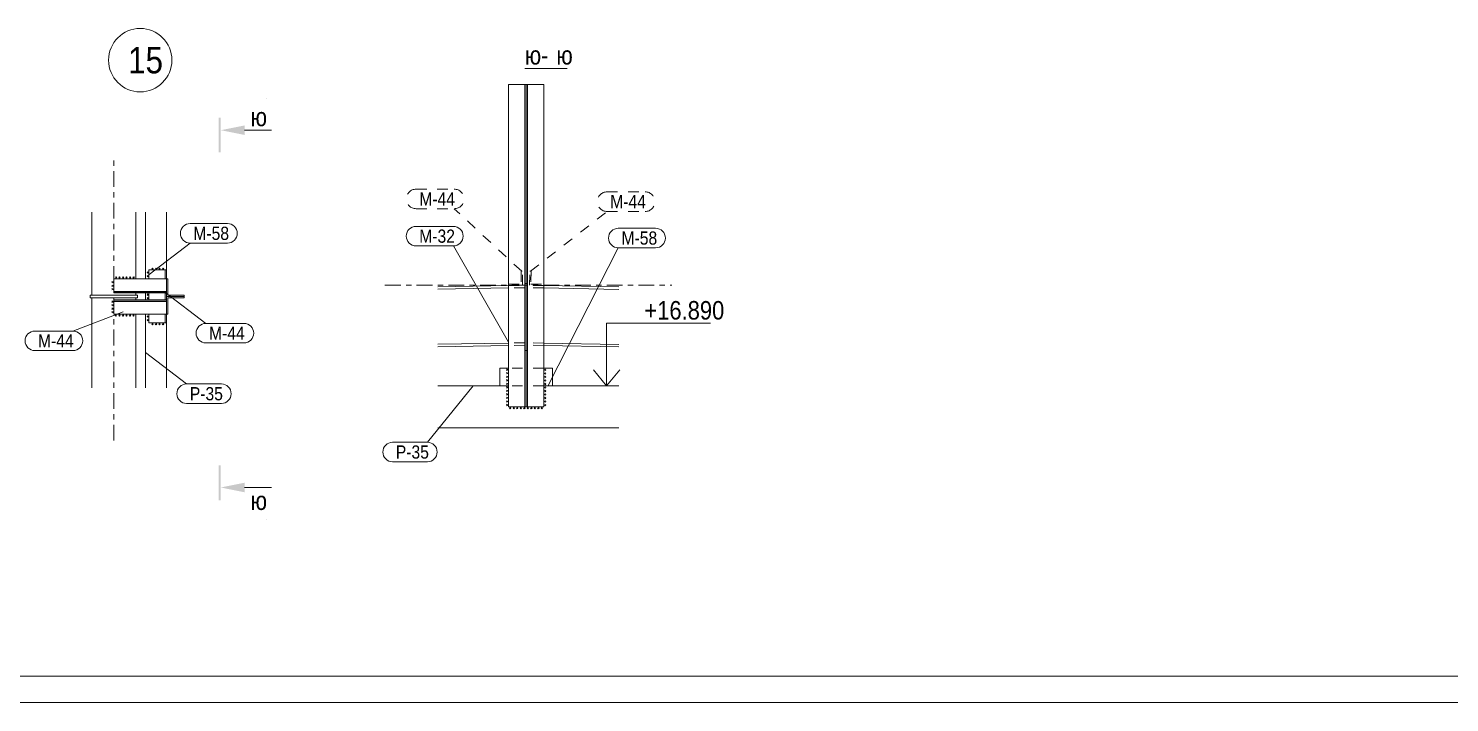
# Model space of a CAD drawing. Header units: millimetres. Extents: x -74 to 1115, y -586 to 256.
# Drawn here: x 584.9 to 854, y -585.5 to -457.9 of the extents above; entities that cross this region are included whole.
import ezdxf

# ---------------------------------------------------------------- set-up
doc = ezdxf.new("R2010")
doc.units = ezdxf.units.MM
for name, pattern in [('XKITLINE00', [0]), ('XKITLINE02', [4, 2, -2]), ('XKITLINE03', [6, 3, -1, 1, -1])]:
    doc.linetypes.add(name, pattern=pattern)
for name, color, linetype, lineweight in [('DrawingSheet', 5, 'Continuous', 0), ('GraphicObject', 6, 'Continuous', 0), ('LevelText', 7, 'Continuous', 0), ('OtherObjectType', 1, 'Continuous', 0), ('Part', 2, 'Continuous', 0), ('PartMark', 3, 'Continuous', 0), ('S-GRID', 1, 'Continuous', 0), ('Section', 6, 'Continuous', 0), ('SymbolText', 4, 'Continuous', 0)]:
    doc.layers.add(name, color=color, linetype=linetype, lineweight=lineweight)
doc.styles.add('GOST type A', font='ARIAL.TTF')

msp = doc.modelspace()

# ---------------------------------------------------------------- hatches: boundary and pattern name
at = {"layer": 'Section'}
for points in [[(620.87, -481.38), (620.87, -474.78), (621.29, -474.78), (621.29, -481.38)], [(621.29, -477.18), (625.79, -476.28), (625.79, -478.08)], [(620.87, -547.17), (620.87, -540.57), (621.29, -540.57), (621.29, -547.17)], [(621.29, -544.77), (625.79, -543.87), (625.79, -545.67)]]:
    msp.add_hatch(color=256, dxfattribs=at).paths.add_polyline_path(points, flags=17)

# ---------------------------------------------------------------- linework, layer by layer
at = {"layer": 'DrawingSheet', "linetype": 'XKITLINE00', "lineweight": 0}
for p, q in [((-54.05, -580.45), (1109.95, -580.45)), ((-74.05, -585.45), (1114.95, -585.45))]:
    msp.add_line(p, q, dxfattribs=at)
at = {"layer": 'GraphicObject', "linetype": 'XKITLINE00', "lineweight": 0}
for p, q in [((601.03, -507.96), (601.03, -505.29)), ((601.03, -505.29), (605.19, -505.29)), ((607.69, -505.29), (607.69, -503.62)), ((607.69, -503.62), (611.03, -503.62)), ((607.69, -509.29), (607.69, -507.96)), ((601.03, -511.96), (601.03, -509.29)), ((605.19, -511.96), (601.03, -511.96)), ((607.69, -513.62), (607.69, -511.96)), ((611.03, -513.62), (607.69, -513.62)), ((675.78, -529.51), (675.78, -522.17)), ((682.44, -522.17), (682.44, -529.51)), ((682.44, -529.51), (675.78, -529.51))]:
    msp.add_line(p, q, dxfattribs=at)
at = {"layer": 'LevelText', "linetype": 'XKITLINE00', "lineweight": 0}
for p, q in [((694.36, -525.51), (694.36, -513.7)), ((694.36, -513.7), (700.8, -513.7)), ((714.05, -513.7), (700.8, -513.7)), ((691.86, -522.51), (694.36, -525.51)), ((694.36, -525.51), (696.86, -522.51))]:
    msp.add_line(p, q, dxfattribs=at)
at = {"layer": 'OtherObjectType', "linetype": 'XKITLINE00', "lineweight": 0}
for p, q in [((612.03, -463.93), (612.03, -463.93)), ((678.85, -465.51), (686.88, -465.51))]:
    msp.add_line(p, q, dxfattribs=at)
msp.add_circle((606.03, -463.93), 6, dxfattribs=at)
at = {"layer": 'Part', "linetype": 'XKITLINE00', "lineweight": 0}
for p, q in [((679.11, -468.51), (675.78, -468.51)), ((675.78, -468.51), (675.78, -529.51)), ((678.84, -529.51), (678.84, -468.51)), ((679.11, -468.51), (679.11, -529.51)), ((679.11, -529.51), (679.11, -468.51)), ((679.11, -468.51), (682.44, -468.51)), ((679.38, -529.51), (679.38, -468.51)), ((682.44, -529.51), (682.44, -468.51)), ((596.86, -508.36), (596.86, -492.67)), ((605.19, -505.29), (605.19, -492.67)), ((607.03, -505.29), (607.03, -492.67)), ((611.03, -503.62), (611.03, -492.67)), ((601.03, -505.29), (601.03, -507.96)), ((601.03, -505.29), (611.03, -505.29)), ((611.03, -503.62), (607.69, -503.62)), ((607.69, -505.29), (607.69, -503.62)), ((610.76, -505.29), (610.76, -503.62)), ((611.03, -505.29), (611.03, -503.62)), ((611.03, -505.29), (611.03, -505.29)), ((611.03, -508.62), (611.03, -505.29)), ((611.03, -505.29), (611.29, -505.29)), ((611.29, -505.29), (611.29, -508.36)), ((605.53, -508.36), (596.53, -508.36)), ((596.53, -508.36), (596.53, -508.89)), ((601.03, -507.68), (611.03, -507.68)), ((601.03, -507.91), (611.03, -507.91)), ((601.03, -507.96), (611.03, -507.96)), ((605.19, -508.36), (605.19, -507.96)), ((605.53, -508.36), (605.53, -508.89)), ((607.03, -509.29), (607.03, -507.96)), ((607.69, -509.29), (607.69, -507.96)), ((610.76, -509.29), (610.76, -507.96)), ((611.03, -511.96), (611.03, -508.62)), ((611.03, -508.62), (614.36, -508.62)), ((611.03, -508.62), (614.36, -508.62)), ((611.29, -508.36), (614.36, -508.36)), ((614.36, -508.62), (614.36, -508.36)), ((614.36, -508.62), (614.36, -508.89)), ((675.78, -506.57), (662.38, -506.82)), ((675.78, -507.03), (662.38, -507.28)), ((675.77, -506.33), (675.78, -506.33)), ((675.77, -506.33), (675.78, -506.57)), ((682.44, -506.33), (682.45, -506.33)), ((682.45, -506.33), (682.44, -506.56)), ((696.68, -506.84), (682.44, -506.57)), ((696.68, -507.3), (682.44, -507.03)), ((605.53, -508.89), (596.53, -508.89)), ((596.86, -525.91), (596.86, -508.89)), ((611.03, -509.29), (601.03, -509.29)), ((601.03, -509.29), (601.03, -511.96)), ((601.03, -509.34), (611.03, -509.34)), ((601.03, -509.57), (611.03, -509.57)), ((605.19, -509.29), (605.19, -508.89)), ((614.36, -508.89), (611.29, -508.89)), ((611.29, -508.89), (611.29, -511.96)), ((611.03, -511.96), (601.03, -511.96)), ((605.19, -525.91), (605.19, -511.96)), ((607.03, -525.91), (607.03, -511.96)), ((607.69, -513.62), (607.69, -511.96)), ((607.69, -513.62), (611.03, -513.62)), ((610.76, -513.62), (610.76, -511.96)), ((611.03, -511.96), (611.03, -511.96)), ((611.03, -511.96), (611.29, -511.96)), ((611.03, -513.62), (611.03, -511.96)), ((611.03, -525.91), (611.03, -513.62)), ((675.78, -517.44), (662.38, -517.68)), ((675.78, -517.9), (662.38, -518.15)), ((696.68, -517.71), (682.44, -517.44)), ((696.68, -518.17), (682.44, -517.9)), ((675.78, -522.17), (674.11, -522.17)), ((674.11, -525.51), (674.11, -522.17)), ((684.11, -522.17), (682.44, -522.17)), ((684.11, -525.51), (684.11, -522.17)), ((662.38, -525.51), (675.78, -525.51)), ((675.78, -525.51), (674.11, -525.51)), ((684.11, -525.51), (682.44, -525.51)), ((696.68, -525.51), (682.44, -525.51)), ((679.11, -529.51), (675.78, -529.51)), ((679.11, -529.51), (682.44, -529.51)), ((662.38, -533.51), (696.68, -533.51))]:
    msp.add_line(p, q, dxfattribs=at)
at = {"layer": 'Part', "linetype": 'XKITLINE02', "lineweight": 0}
for p, q in [((678.39, -503.85), (678.16, -503.86)), ((678.16, -503.86), (678.21, -506.29)), ((678.44, -506.52), (678.39, -503.85)), ((679.78, -506.52), (679.82, -503.85)), ((679.82, -503.85), (680.06, -503.86)), ((680.06, -503.86), (680.01, -506.29)), ((675.78, -506.33), (678.21, -506.29)), ((678.84, -506.51), (675.78, -506.57)), ((675.78, -506.57), (678.44, -506.52)), ((678.84, -506.98), (675.78, -507.03)), ((679.38, -506.17), (678.84, -506.17)), ((678.84, -506.17), (678.84, -518.84)), ((678.84, -506.98), (678.84, -506.51)), ((678.84, -517.85), (678.84, -506.98)), ((679.38, -506.17), (679.38, -518.84)), ((682.44, -506.57), (679.38, -506.51)), ((679.38, -506.51), (679.38, -506.98)), ((679.38, -506.98), (679.38, -517.85)), ((682.44, -507.03), (679.38, -506.98)), ((682.44, -506.56), (679.78, -506.52)), ((680.01, -506.29), (682.44, -506.33)), ((678.84, -517.38), (675.78, -517.44)), ((678.84, -517.85), (675.78, -517.9)), ((679.38, -518.84), (678.84, -518.84)), ((682.44, -517.44), (679.38, -517.38)), ((682.44, -517.9), (679.38, -517.85)), ((682.44, -522.17), (675.78, -522.17)), ((682.44, -525.51), (675.78, -525.51)), ((682.44, -525.51), (675.78, -525.51))]:
    msp.add_line(p, q, dxfattribs=at)
at = {"layer": 'PartMark', "linetype": 'XKITLINE02', "lineweight": 0}
for p, q in [((658.28, -488.33), (665.5, -488.33)), ((694.43, -488.85), (701.66, -488.85)), ((658.28, -492.03), (665.5, -492.03)), ((678.27, -503.87), (665.5, -492.03)), ((679.95, -503.87), (694.43, -492.55)), ((694.43, -492.55), (701.66, -492.55))]:
    msp.add_line(p, q, dxfattribs=at)
at = {"layer": 'PartMark', "linetype": 'XKITLINE00', "lineweight": 0}
for p, q in [((615.49, -494.84), (622.55, -494.84)), ((658.27, -495.37), (665.33, -495.37)), ((696.57, -495.73), (703.64, -495.73)), ((607.71, -504.46), (615.49, -498.54)), ((615.49, -498.54), (622.55, -498.54)), ((658.27, -499.07), (665.33, -499.07)), ((675.79, -517.3), (665.33, -499.07)), ((683.27, -525.49), (696.57, -499.43)), ((696.57, -499.43), (703.64, -499.43)), ((610.68, -507.81), (618.46, -513.73)), ((602.82, -511.52), (593.29, -515.17)), ((618.46, -513.73), (625.68, -513.73)), ((586.07, -515.17), (593.29, -515.17)), ((586.07, -518.87), (593.29, -518.87)), ((607.04, -519.25), (614.82, -525.18)), ((618.46, -517.43), (625.68, -517.43)), ((614.82, -525.18), (621.4, -525.18)), ((669.09, -525.52), (660.41, -536.21)), ((614.82, -528.88), (621.4, -528.88)), ((653.83, -536.21), (660.41, -536.21)), ((653.83, -539.91), (660.41, -539.91))]:
    msp.add_line(p, q, dxfattribs=at)
at = {"layer": 'PartMark', "linetype": 'XKITLINE02', "lineweight": 0}
for centre, start, end in [((658.28, -490.18), 90, 270), ((665.5, -490.18), 270, 90), ((694.43, -490.7), 90, 270), ((701.66, -490.7), 270, 90)]:
    msp.add_arc(centre, 1.85, start, end, dxfattribs=at)
at = {"layer": 'PartMark', "linetype": 'XKITLINE00', "lineweight": 0}
for centre, start, end in [((615.49, -496.69), 90, 270), ((622.55, -496.69), 270, 90), ((658.27, -497.22), 90, 270), ((665.33, -497.22), 270, 90), ((696.57, -497.58), 90, 270), ((703.64, -497.58), 270, 90), ((618.46, -515.58), 90, 270), ((625.68, -515.58), 270, 90), ((586.07, -517.02), 90, 270), ((593.29, -517.02), 270, 90), ((614.82, -527.03), 90, 270), ((621.4, -527.03), 270, 90), ((653.83, -538.06), 90, 270), ((660.41, -538.06), 270, 90)]:
    msp.add_arc(centre, 1.85, start, end, dxfattribs=at)
at = {"layer": 'S-GRID', "linetype": 'XKITLINE03', "lineweight": 0}
for p, q in [((601.03, -535.91), (601.03, -482.67)), ((652.38, -506.51), (706.68, -506.51))]:
    msp.add_line(p, q, dxfattribs=at)
at = {"layer": 'Section', "linetype": 'XKITLINE00', "lineweight": 0}
for p, q in [((630, -471.18), (629.99, -471.18)), ((630, -471.18), (630, -471.18)), ((630.89, -477.18), (625.79, -477.18)), ((630.89, -544.77), (625.79, -544.77)), ((630, -550.77), (629.99, -550.77)), ((630, -550.77), (630, -550.77))]:
    msp.add_line(p, q, dxfattribs=at)
at = {"layer": 'SymbolText', "linetype": 'XKITLINE00', "lineweight": 0}
for p, q in [((608.23, -503.62), (608.51, -503.25)), ((608.23, -503.25), (608.48, -503.62)), ((608.9, -503.62), (609.18, -503.25)), ((608.9, -503.25), (609.15, -503.62)), ((609.57, -503.62), (609.84, -503.25)), ((609.57, -503.25), (609.82, -503.62)), ((610.23, -503.62), (610.51, -503.25)), ((610.23, -503.25), (610.48, -503.62)), ((601.03, -506.08), (600.65, -505.81)), ((600.65, -506.08), (601.03, -505.83)), ((601.32, -505.29), (601.59, -504.92)), ((601.32, -504.92), (601.57, -505.29)), ((601.98, -505.29), (602.26, -504.92)), ((601.98, -504.92), (602.23, -505.29)), ((602.65, -505.29), (602.93, -504.92)), ((602.65, -504.92), (602.9, -505.29)), ((603.32, -505.29), (603.59, -504.92)), ((603.32, -504.92), (603.57, -505.29)), ((603.98, -505.29), (604.26, -504.92)), ((603.98, -504.92), (604.23, -505.29)), ((604.65, -505.29), (604.93, -504.92)), ((604.65, -504.92), (604.9, -505.29)), ((607.69, -504.25), (607.32, -503.97)), ((607.32, -504.25), (607.69, -504)), ((607.69, -504.92), (607.32, -504.64)), ((607.32, -504.92), (607.69, -504.67)), ((601.03, -506.75), (600.65, -506.47)), ((600.65, -506.75), (601.03, -506.5)), ((601.03, -507.41), (600.65, -507.14)), ((600.65, -507.41), (601.03, -507.16)), ((607.69, -508.42), (607.32, -508.14)), ((607.32, -508.42), (607.69, -508.17)), ((601.03, -509.75), (600.65, -509.48)), ((600.65, -509.75), (601.03, -509.5)), ((601.03, -510.42), (600.65, -510.14)), ((600.65, -510.42), (601.03, -510.17)), ((601.03, -511.08), (600.65, -510.81)), ((600.65, -511.08), (601.03, -510.83)), ((607.69, -509.08), (607.32, -508.81)), ((607.32, -509.08), (607.69, -508.83)), ((601.03, -511.75), (600.65, -511.48)), ((600.65, -511.75), (601.03, -511.5)), ((601.57, -511.96), (601.29, -512.34)), ((601.57, -512.34), (601.32, -511.96)), ((602.23, -511.96), (601.96, -512.34)), ((602.23, -512.34), (601.98, -511.96)), ((602.9, -511.96), (602.63, -512.34)), ((602.9, -512.34), (602.65, -511.96)), ((603.57, -511.96), (603.29, -512.34)), ((603.57, -512.34), (603.32, -511.96)), ((604.23, -511.96), (603.96, -512.34)), ((604.23, -512.34), (603.98, -511.96)), ((604.9, -511.96), (604.63, -512.34)), ((604.9, -512.34), (604.65, -511.96)), ((607.69, -512.58), (607.32, -512.31)), ((607.32, -512.58), (607.69, -512.33)), ((607.69, -513.25), (607.32, -512.98)), ((607.32, -513.25), (607.69, -513)), ((608.48, -513.62), (608.21, -514)), ((608.48, -514), (608.23, -513.62)), ((609.15, -513.62), (608.88, -514)), ((609.15, -514), (608.9, -513.62)), ((609.82, -513.62), (609.54, -514)), ((609.82, -514), (609.57, -513.62)), ((610.48, -513.62), (610.21, -514)), ((610.48, -514), (610.23, -513.62)), ((675.78, -522.63), (675.4, -522.35)), ((675.4, -522.63), (675.78, -522.38)), ((675.78, -523.3), (675.4, -523.02)), ((675.4, -523.3), (675.78, -523.05)), ((675.78, -523.96), (675.4, -523.69)), ((675.4, -523.96), (675.78, -523.71)), ((675.78, -524.63), (675.4, -524.35)), ((675.4, -524.63), (675.78, -524.38)), ((682.44, -522.38), (682.82, -522.65)), ((682.82, -522.38), (682.44, -522.63)), ((682.44, -523.05), (682.82, -523.32)), ((682.82, -523.05), (682.44, -523.3)), ((682.44, -523.71), (682.82, -523.99)), ((682.82, -523.71), (682.44, -523.96)), ((682.44, -524.38), (682.82, -524.65)), ((682.82, -524.38), (682.44, -524.63)), ((675.78, -525.3), (675.4, -525.02)), ((675.4, -525.3), (675.78, -525.05)), ((675.78, -525.96), (675.4, -525.69)), ((675.4, -525.96), (675.78, -525.71)), ((675.78, -526.63), (675.4, -526.35)), ((675.4, -526.63), (675.78, -526.38)), ((675.78, -527.3), (675.4, -527.02)), ((675.4, -527.3), (675.78, -527.05)), ((682.44, -525.05), (682.82, -525.32)), ((682.82, -525.05), (682.44, -525.3)), ((682.44, -525.71), (682.82, -525.99)), ((682.82, -525.71), (682.44, -525.96)), ((682.44, -526.38), (682.82, -526.65)), ((682.82, -526.38), (682.44, -526.63)), ((682.44, -527.05), (682.82, -527.32)), ((682.82, -527.05), (682.44, -527.3)), ((675.78, -527.96), (675.4, -527.69)), ((675.4, -527.96), (675.78, -527.71)), ((675.78, -528.63), (675.4, -528.35)), ((675.4, -528.63), (675.78, -528.38)), ((675.78, -529.3), (675.4, -529.02)), ((675.4, -529.3), (675.78, -529.05)), ((676.24, -529.51), (675.96, -529.88)), ((676.24, -529.88), (675.99, -529.51)), ((676.9, -529.51), (676.63, -529.88)), ((676.9, -529.88), (676.65, -529.51)), ((677.57, -529.51), (677.29, -529.88)), ((677.57, -529.88), (677.32, -529.51)), ((678.24, -529.51), (677.96, -529.88)), ((678.24, -529.88), (677.99, -529.51)), ((678.9, -529.51), (678.63, -529.88)), ((678.9, -529.88), (678.65, -529.51)), ((679.57, -529.51), (679.29, -529.88)), ((679.57, -529.88), (679.32, -529.51)), ((680.24, -529.51), (679.96, -529.88)), ((680.24, -529.88), (679.99, -529.51)), ((680.9, -529.51), (680.63, -529.88)), ((680.9, -529.88), (680.65, -529.51)), ((681.57, -529.51), (681.29, -529.88)), ((681.57, -529.88), (681.32, -529.51)), ((682.24, -529.51), (681.96, -529.88)), ((682.24, -529.88), (681.99, -529.51)), ((682.44, -527.71), (682.82, -527.99)), ((682.82, -527.71), (682.44, -527.96)), ((682.44, -528.38), (682.82, -528.65)), ((682.82, -528.38), (682.44, -528.63)), ((682.44, -529.05), (682.82, -529.32)), ((682.82, -529.05), (682.44, -529.3))]:
    msp.add_line(p, q, dxfattribs=at)

# ---------------------------------------------------------------- texts
at = {"layer": 'LevelText', "style": 'GOST type A', "width": 0.85}
msp.add_text('+16.890', height=3.5, dxfattribs=at).set_placement((701.5, -513))
at = {"layer": 'OtherObjectType', "style": 'GOST type A', "width": 0.85}
for s, height, p in [('15', 5, (603.74, -466.43)), ('ю', 3.5, (678.85, -464.76)), ('ю', 3.5, (684.83, -464.76)), ('-', 3.5, (681.95, -464.76))]:
    msp.add_text(s, height=height, dxfattribs=at).set_placement(p)
at = {"layer": 'PartMark', "style": 'GOST type A', "width": 0.85}
for s, p in [('М-44', (658.88, -491.43)), ('М-44', (695.03, -491.95)), ('М-58', (616.09, -497.94)), ('М-32', (658.87, -498.47)), ('М-58', (697.17, -498.83)), ('М-44', (586.67, -518.27)), ('М-44', (619.06, -516.83)), ('Р-35', (615.42, -528.28)), ('Р-35', (654.43, -539.31))]:
    msp.add_text(s, height=2.5, dxfattribs=at).set_placement(p)
at = {"layer": 'Section', "style": 'GOST type A', "width": 0.85}
for p in [(626.94, -476.43), (626.94, -549.02)]:
    msp.add_text('ю', height=3.5, dxfattribs=at).set_placement(p)

doc.saveas('drawing.dxf')
